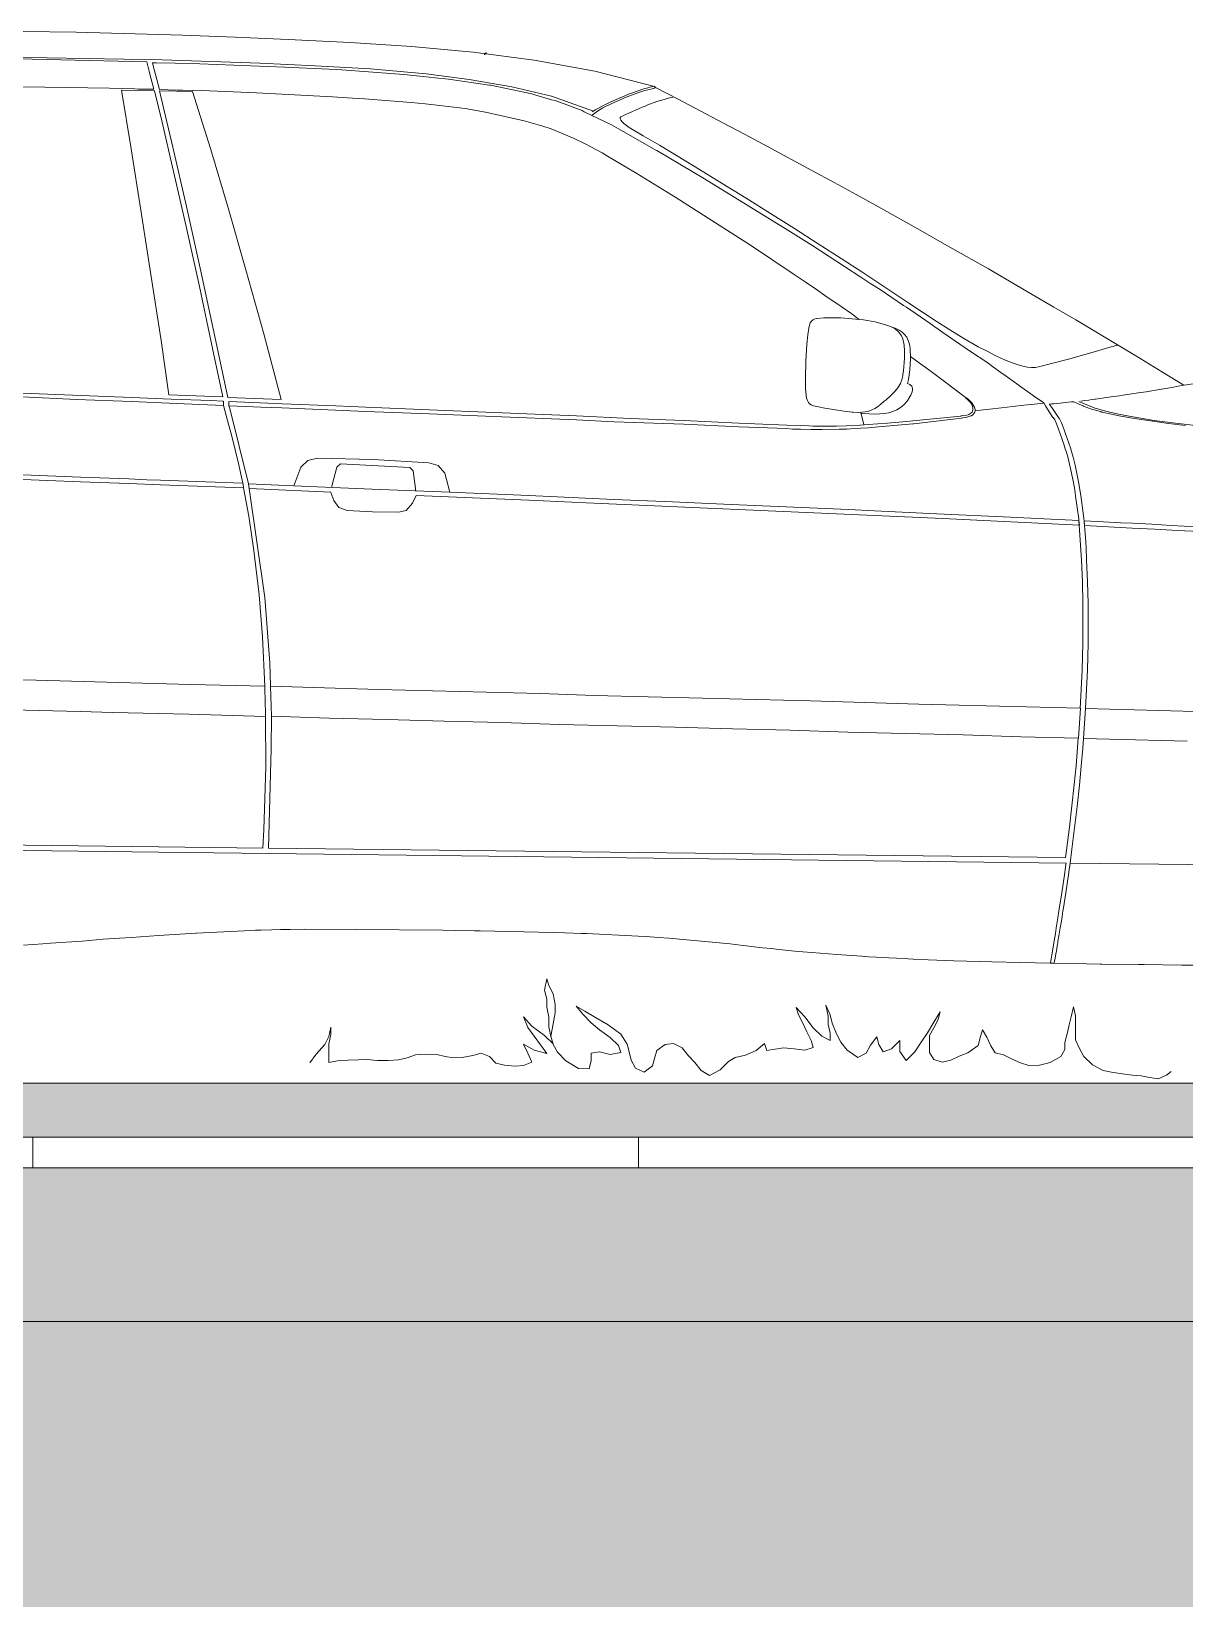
# Model space of a CAD drawing. Header units: millimetres. Extents: x -19 to 261, y -91 to 25.
# Drawn here: x 211.442 to 212.942, y -21.923 to -19.884 of the extents above; entities that cross this region are included whole.
import ezdxf

# ---------------------------------------------------------------- set-up
doc = ezdxf.new("R2010")
doc.units = ezdxf.units.MM
doc.layers.add('XR$3$STANDARD_1', color=7, linetype='Continuous', lineweight=18, true_color=0x000000)

# ---------------------------------------------------------------- blocks, each defined once
blk = doc.blocks.new('COMPLEXOBJECT_1')
at = {"layer": 'XR$3$STANDARD_1', "color": 1, "lineweight": 5, "true_color": 0xff0000}
for p, q in [((211.4315, -19.8838), (211.5005, -19.885)), ((211.5005, -19.885), (211.6385, -19.8886)), ((211.6385, -19.8886), (211.707, -19.8914)), ((211.707, -19.8914), (211.776, -19.8942)), ((211.776, -19.8942), (211.8565, -19.8981)), ((211.8565, -19.8981), (211.9364, -19.9034)), ((211.5124, -19.9191), (211.4129, -19.9172)), ((211.9364, -19.9034), (212.0164, -19.9108)), ((212.0164, -19.9108), (212.0959, -19.9211)), ((212.0314, -19.9143), (212.0319, -19.9123)), ((212.0319, -19.9123), (212.0339, -19.9118)), ((212.0339, -19.9118), (212.0324, -19.9133)), ((212.0324, -19.9133), (212.0339, -19.9128)), ((211.5923, -19.9234), (211.4244, -19.9197)), ((211.6124, -19.921), (211.5124, -19.9191)), ((211.5953, -19.9355), (211.5923, -19.9234)), ((211.5953, -19.936), (211.5953, -19.9355)), ((211.6012, -19.959), (211.5953, -19.936)), ((211.6043, -19.9245), (211.5998, -19.9245)), ((211.5998, -19.9245), (211.6003, -19.927)), ((211.6003, -19.927), (211.6087, -19.9595)), ((211.6043, -19.9245), (211.6538, -19.9257)), ((211.7393, -19.9251), (211.6124, -19.921)), ((211.6538, -19.9257), (211.6613, -19.9262)), ((211.6613, -19.9262), (211.7718, -19.9302)), ((211.8113, -19.9284), (211.7393, -19.9251)), ((211.7718, -19.9302), (211.8388, -19.9335)), ((211.8833, -19.9327), (211.8113, -19.9284)), ((211.8388, -19.9335), (211.8578, -19.9346)), ((211.8578, -19.9346), (211.8688, -19.9356)), ((211.8688, -19.9356), (211.9263, -19.9399)), ((211.9553, -19.939), (211.8833, -19.9327)), ((212.0113, -19.9462), (211.9553, -19.939)), ((212.0959, -19.9211), (212.1748, -19.9354)), ((212.1748, -19.9354), (212.2522, -19.9553)), ((211.3937, -19.9556), (211.4597, -19.9564)), ((211.4597, -19.9564), (211.5437, -19.9577)), ((211.5437, -19.9577), (211.5767, -19.9584)), ((211.5812, -19.9589), (211.5777, -19.9584)), ((211.6012, -19.959), (211.5812, -19.9589)), ((211.6317, -19.9601), (211.6087, -19.9595)), ((211.9263, -19.9399), (211.9473, -19.942)), ((211.9473, -19.942), (211.9518, -19.9425)), ((211.9518, -19.9425), (211.9668, -19.9441)), ((211.9668, -19.9441), (211.9843, -19.9461)), ((211.9843, -19.9461), (212.0377, -19.9539)), ((212.0667, -19.956), (212.0113, -19.9462)), ((212.0377, -19.9539), (212.0392, -19.9539)), ((212.0392, -19.9539), (212.0927, -19.9651)), ((212.1182, -19.9682), (212.0667, -19.956)), ((212.2384, -19.9587), (212.2225, -19.9642)), ((212.2518, -19.9552), (212.2384, -19.9587)), ((212.2474, -19.9588), (212.2398, -19.9608)), ((212.2522, -19.9575), (212.2474, -19.9588)), ((212.2518, -19.9552), (212.2538, -19.957)), ((212.2538, -19.957), (212.2522, -19.9575)), ((212.2829, -19.9721), (212.2538, -19.957)), ((211.5592, -19.9603), (211.5719, -20.0364)), ((211.5592, -19.9603), (211.6022, -19.961)), ((211.612, -20), (211.6022, -19.961)), ((211.6517, -19.9622), (211.6087, -19.961)), ((211.6087, -19.961), (211.6259, -20.0346)), ((211.6387, -19.9601), (211.6317, -19.9601)), ((211.6637, -19.9608), (211.6387, -19.9601)), ((211.6517, -19.9622), (211.6749, -20.0363)), ((211.6637, -19.9608), (211.7347, -19.9636)), ((211.7347, -19.9636), (211.8337, -19.969)), ((211.8337, -19.969), (211.8596, -19.9706)), ((211.8596, -19.9706), (211.8751, -19.9717)), ((211.8751, -19.9717), (211.9361, -19.9764)), ((211.9361, -19.9764), (211.9541, -19.978)), ((211.9541, -19.978), (211.9766, -19.9806)), ((212.0927, -19.9651), (212.0982, -19.9666)), ((212.0982, -19.9666), (212.1186, -19.9727)), ((212.1731, -19.9874), (212.1182, -19.9682)), ((212.1186, -19.9727), (212.1231, -19.9737)), ((212.1231, -19.9737), (212.1451, -19.9818)), ((212.186, -19.98), (212.1751, -19.986)), ((212.197, -19.9775), (212.1852, -19.9833)), ((212.1938, -19.9762), (212.186, -19.98)), ((212.2065, -19.9706), (212.1938, -19.9762)), ((212.2157, -19.9694), (212.197, -19.9775)), ((212.2076, -19.9701), (212.2065, -19.9706)), ((212.2209, -19.9647), (212.2076, -19.9701)), ((212.2293, -19.9642), (212.2157, -19.9694)), ((212.2225, -19.9642), (212.2209, -19.9647)), ((212.2398, -19.9608), (212.2293, -19.9642)), ((212.2435, -19.9795), (212.2401, -19.9809)), ((212.2555, -19.9751), (212.2435, -19.9795)), ((212.2648, -19.9722), (212.2555, -19.9751)), ((212.2717, -19.9704), (212.2648, -19.9722)), ((212.2746, -19.9696), (212.2717, -19.9704)), ((212.2763, -19.9692), (212.2746, -19.9696)), ((212.2769, -19.969), (212.2763, -19.9692)), ((212.3412, -20.0026), (212.2829, -19.9721)), ((211.6434, -20.1377), (211.612, -20)), ((211.9766, -19.9806), (212.0061, -19.9842)), ((212.0061, -19.9842), (212.0326, -19.9888)), ((212.0326, -19.9888), (212.083, -20.0001)), ((212.083, -20.0001), (212.107, -20.0072)), ((212.1451, -19.9818), (212.1581, -19.9869)), ((212.1581, -19.9869), (212.1611, -19.9884)), ((212.1611, -19.9884), (212.1965, -20.0055)), ((212.1783, -19.9874), (212.1712, -19.9928)), ((212.1749, -19.9861), (212.1713, -19.9884)), ((212.1751, -19.986), (212.1749, -19.9861)), ((212.1852, -19.9833), (212.1783, -19.9874)), ((212.2078, -19.9959), (212.2076, -19.9974)), ((212.2076, -19.9974), (212.2084, -19.9992)), ((212.2087, -19.995), (212.2078, -19.9959)), ((212.2084, -19.9992), (212.2101, -20.0014)), ((212.21, -19.9944), (212.2087, -19.995)), ((212.213, -19.9929), (212.21, -19.9944)), ((212.2149, -19.992), (212.213, -19.9929)), ((212.2365, -19.9824), (212.2149, -19.992)), ((212.2401, -19.9809), (212.2365, -19.9824)), ((212.107, -20.0072), (212.118, -20.0107)), ((212.118, -20.0107), (212.1479, -20.0233)), ((212.1965, -20.0055), (212.2085, -20.0121)), ((212.2085, -20.0121), (212.2549, -20.0388)), ((212.2101, -20.0014), (212.2126, -20.0038)), ((212.2126, -20.0038), (212.2158, -20.0063)), ((212.2158, -20.0063), (212.2196, -20.0088)), ((212.2378, -20.0195), (212.2196, -20.0088)), ((212.2587, -20.032), (212.2378, -20.0195)), ((212.3702, -20.018), (212.3412, -20.0026)), ((212.3992, -20.0334), (212.3702, -20.018)), ((211.5719, -20.0364), (211.5845, -20.1164)), ((211.6259, -20.0346), (211.644, -20.1117)), ((211.6749, -20.0363), (211.698, -20.1134)), ((212.1479, -20.0233), (212.1624, -20.0299)), ((212.1624, -20.0299), (212.1843, -20.042)), ((212.2549, -20.0388), (212.2554, -20.0388)), ((212.2554, -20.0388), (212.3012, -20.066)), ((212.283, -20.0466), (212.2587, -20.032)), ((212.457, -20.0647), (212.3992, -20.0334)), ((212.1843, -20.042), (212.1913, -20.046)), ((212.1913, -20.046), (212.2292, -20.0687)), ((212.3107, -20.0633), (212.283, -20.0466)), ((212.2292, -20.0687), (212.2801, -20.0999)), ((212.3012, -20.066), (212.3172, -20.0756)), ((212.3405, -20.0816), (212.3107, -20.0633)), ((212.3172, -20.0756), (212.4259, -20.1425)), ((212.3716, -20.1008), (212.3405, -20.0816)), ((212.4859, -20.0804), (212.457, -20.0647)), ((212.5147, -20.0962), (212.4859, -20.0804)), ((212.2801, -20.0999), (212.3783, -20.1628)), ((212.4031, -20.1205), (212.3716, -20.1008)), ((212.5434, -20.1121), (212.5147, -20.0962)), ((211.5845, -20.1164), (211.5977, -20.2)), ((211.644, -20.1117), (211.6617, -20.1917)), ((211.698, -20.1134), (211.7212, -20.194)), ((212.4344, -20.1403), (212.4031, -20.1205)), ((212.5722, -20.1282), (212.5434, -20.1121)), ((211.6606, -20.2157), (211.6434, -20.1377)), ((212.4259, -20.1425), (212.4568, -20.1617)), ((212.4652, -20.16), (212.4344, -20.1403)), ((212.6008, -20.1442), (212.5722, -20.1282)), ((212.3783, -20.1628), (212.4327, -20.1991)), ((212.4568, -20.1617), (212.4783, -20.1758)), ((212.4951, -20.1793), (212.4652, -20.16)), ((212.6294, -20.1604), (212.6008, -20.1442)), ((212.658, -20.1766), (212.6294, -20.1604)), ((212.4783, -20.1758), (212.5207, -20.2034)), ((212.5232, -20.1976), (212.4951, -20.1793)), ((212.6865, -20.1929), (212.658, -20.1766)), ((211.5977, -20.2), (211.6108, -20.286)), ((211.6617, -20.1917), (211.6793, -20.2748)), ((211.7212, -20.194), (211.7443, -20.2771)), ((212.4327, -20.1991), (212.4481, -20.2096)), ((212.5207, -20.2034), (212.5336, -20.212)), ((212.5478, -20.2139), (212.5232, -20.1976)), ((212.7434, -20.226), (212.6865, -20.1929)), ((211.6777, -20.2963), (211.6606, -20.2157)), ((212.4481, -20.2096), (212.4631, -20.2197)), ((212.4631, -20.2197), (212.474, -20.2272)), ((212.5336, -20.212), (212.5456, -20.2195)), ((212.5456, -20.2195), (212.576, -20.2402)), ((212.5831, -20.2374), (212.5478, -20.2139)), ((212.474, -20.2272), (212.495, -20.2418)), ((212.495, -20.2418), (212.5075, -20.2504)), ((212.576, -20.2402), (212.58, -20.2427)), ((212.58, -20.2427), (212.6109, -20.2638)), ((212.6007, -20.2491), (212.5831, -20.2374)), ((212.7717, -20.2425), (212.7434, -20.226)), ((212.8, -20.2592), (212.7717, -20.2425)), ((212.4549, -20.263), (212.4537, -20.266)), ((212.4563, -20.2607), (212.4549, -20.263)), ((212.458, -20.259), (212.4563, -20.2607)), ((212.4601, -20.258), (212.458, -20.259)), ((212.4628, -20.2575), (212.4601, -20.258)), ((212.4636, -20.2574), (212.4628, -20.2575)), ((212.4636, -20.2574), (212.4726, -20.2566)), ((212.4726, -20.2566), (212.4817, -20.2563)), ((212.4817, -20.2563), (212.4944, -20.2566)), ((212.4944, -20.2566), (212.5091, -20.2577)), ((212.5075, -20.2504), (212.5184, -20.2584)), ((212.5091, -20.2577), (212.524, -20.2592)), ((212.524, -20.2592), (212.5392, -20.2618)), ((212.5392, -20.2618), (212.5527, -20.2657)), ((212.5565, -20.2667), (212.5527, -20.2657)), ((212.6184, -20.2607), (212.6007, -20.2491)), ((212.6109, -20.2638), (212.6273, -20.2754)), ((212.6364, -20.2721), (212.6184, -20.2607)), ((212.8282, -20.2761), (212.8, -20.2592)), ((211.621, -20.3566), (211.6108, -20.286)), ((211.6793, -20.2748), (211.6975, -20.3599)), ((211.7443, -20.2771), (211.767, -20.3627)), ((212.4515, -20.2784), (212.4505, -20.2905)), ((212.4528, -20.27), (212.4515, -20.2784)), ((212.4537, -20.266), (212.4528, -20.27)), ((212.5602, -20.2681), (212.5565, -20.2667)), ((212.5654, -20.27), (212.5599, -20.2683)), ((212.5638, -20.27), (212.5602, -20.2681)), ((212.5663, -20.2716), (212.5638, -20.27)), ((212.5706, -20.2725), (212.5654, -20.27)), ((212.5686, -20.2736), (212.5663, -20.2716)), ((212.571, -20.2763), (212.5686, -20.2736)), ((212.5742, -20.275), (212.5706, -20.2725)), ((212.5733, -20.2798), (212.571, -20.2763)), ((212.575, -20.2837), (212.5733, -20.2798)), ((212.5775, -20.2781), (212.5742, -20.275)), ((212.5766, -20.29), (212.575, -20.2837)), ((212.5802, -20.2817), (212.5775, -20.2781)), ((212.5823, -20.2857), (212.5802, -20.2817)), ((212.5838, -20.2906), (212.5823, -20.2857)), ((212.6273, -20.2754), (212.6632, -20.3001)), ((212.6547, -20.2833), (212.6364, -20.2721)), ((212.6733, -20.294), (212.6547, -20.2833)), ((212.8564, -20.2929), (212.8282, -20.2761)), ((211.691, -20.3594), (211.6777, -20.2963)), ((212.4505, -20.2905), (212.4493, -20.3126)), ((212.5768, -20.2919), (212.5766, -20.29)), ((212.5771, -20.2939), (212.5768, -20.2919)), ((212.5771, -20.2945), (212.5771, -20.2939)), ((212.5772, -20.2967), (212.5771, -20.2945)), ((212.5773, -20.3089), (212.5772, -20.2967)), ((212.5846, -20.2957), (212.5838, -20.2906)), ((212.5852, -20.3099), (212.5846, -20.2956)), ((212.6632, -20.3001), (212.6842, -20.3141)), ((212.6847, -20.3), (212.6733, -20.294)), ((212.6961, -20.3058), (212.6847, -20.3)), ((212.7075, -20.3109), (212.6961, -20.3058)), ((212.7906, -20.3102), (212.8259, -20.3002)), ((212.8259, -20.3002), (212.8431, -20.295)), ((212.8431, -20.295), (212.8526, -20.2925)), ((212.8526, -20.2925), (212.8549, -20.292)), ((212.8846, -20.3099), (212.8564, -20.2929)), ((212.4493, -20.3126), (212.4487, -20.3348)), ((212.5754, -20.3297), (212.576, -20.3255)), ((212.576, -20.3255), (212.5773, -20.3089)), ((212.5824, -20.3367), (212.5843, -20.3242)), ((212.5843, -20.3242), (212.5852, -20.3099)), ((212.5851, -20.3066), (212.5982, -20.3163)), ((212.5982, -20.3163), (212.612, -20.3264)), ((212.612, -20.3264), (212.6328, -20.3419)), ((212.6842, -20.3141), (212.6917, -20.3197)), ((212.6917, -20.3197), (212.7056, -20.3297)), ((212.7186, -20.3153), (212.7075, -20.3109)), ((212.7252, -20.3175), (212.7186, -20.3153)), ((212.7314, -20.3191), (212.7252, -20.3175)), ((212.7371, -20.3204), (212.7314, -20.3191)), ((212.7427, -20.321), (212.7371, -20.3204)), ((212.7476, -20.321), (212.7427, -20.321)), ((212.7517, -20.3203), (212.7476, -20.321)), ((212.7517, -20.3203), (212.7906, -20.3102)), ((212.9126, -20.3269), (212.8846, -20.3099)), ((212.4487, -20.3348), (212.4487, -20.3374)), ((212.4487, -20.3374), (212.4488, -20.3488)), ((212.5674, -20.3491), (212.57, -20.3455)), ((212.57, -20.3455), (212.5724, -20.3411)), ((212.5724, -20.3411), (212.5731, -20.3394)), ((212.5731, -20.3394), (212.5735, -20.3382)), ((212.5735, -20.3382), (212.574, -20.3369)), ((212.574, -20.3369), (212.5748, -20.3334)), ((212.5748, -20.3334), (212.5751, -20.3319)), ((212.5751, -20.3319), (212.5754, -20.3297)), ((212.5824, -20.3367), (212.5813, -20.3417)), ((212.5836, -20.3427), (212.5813, -20.3417)), ((212.5836, -20.3427), (212.5844, -20.343)), ((212.5844, -20.343), (212.5868, -20.3452)), ((212.5868, -20.3452), (212.5875, -20.3468)), ((212.5875, -20.3468), (212.5878, -20.3485)), ((212.6328, -20.3419), (212.6494, -20.3543)), ((212.7056, -20.3297), (212.7066, -20.3302)), ((212.7066, -20.3302), (212.7236, -20.3423)), ((212.7236, -20.3423), (212.7265, -20.3443)), ((212.7265, -20.3443), (212.727, -20.3448)), ((212.727, -20.3448), (212.7435, -20.3564)), ((212.9407, -20.344), (212.9126, -20.3269)), ((212.9222, -20.3474), (212.9251, -20.3469)), ((212.9251, -20.3469), (212.9332, -20.3454)), ((212.9332, -20.3454), (212.9381, -20.3445)), ((212.9381, -20.3445), (212.9525, -20.3421)), ((211.573, -20.3599), (211.43, -20.3543)), ((211.501, -20.3626), (211.43, -20.3593)), ((211.5724, -20.3654), (211.501, -20.3626)), ((211.6409, -20.3682), (211.5724, -20.3654)), ((211.624, -20.3621), (211.573, -20.3599)), ((211.691, -20.3594), (211.621, -20.3566)), ((211.6755, -20.3638), (211.624, -20.3621)), ((211.6915, -20.3649), (211.6755, -20.3638)), ((211.6919, -20.3669), (211.6915, -20.3649)), ((211.692, -20.3649), (211.6919, -20.3704)), ((211.767, -20.3627), (211.6975, -20.3599)), ((211.6989, -20.3654), (211.6989, -20.3709)), ((211.7494, -20.3676), (211.6989, -20.3654)), ((212.4488, -20.3488), (212.4494, -20.3569)), ((212.4494, -20.3569), (212.4501, -20.3608)), ((212.4501, -20.3608), (212.4511, -20.364)), ((212.4511, -20.364), (212.4524, -20.3664)), ((212.4524, -20.3664), (212.454, -20.3683)), ((212.5468, -20.3689), (212.5509, -20.3649)), ((212.5509, -20.3649), (212.5535, -20.3629)), ((212.5535, -20.3629), (212.5586, -20.3585)), ((212.5586, -20.3585), (212.5632, -20.3539)), ((212.5632, -20.3539), (212.5674, -20.3491)), ((212.5805, -20.3653), (212.5766, -20.3695)), ((212.5817, -20.3636), (212.5805, -20.3653)), ((212.5848, -20.3584), (212.5817, -20.3636)), ((212.5856, -20.3569), (212.5848, -20.3584)), ((212.5865, -20.3547), (212.5856, -20.3569)), ((212.5872, -20.3527), (212.5865, -20.3547)), ((212.5877, -20.3506), (212.5872, -20.3527)), ((212.5878, -20.3485), (212.5877, -20.3506)), ((212.6494, -20.3543), (212.6512, -20.3556)), ((212.6512, -20.3556), (212.6564, -20.3595)), ((212.6564, -20.3595), (212.6578, -20.3606)), ((212.6607, -20.364), (212.6568, -20.3606)), ((212.6578, -20.3606), (212.6612, -20.3633)), ((212.6607, -20.364), (212.6616, -20.3649)), ((212.6612, -20.3633), (212.6649, -20.3671)), ((212.6616, -20.3649), (212.6626, -20.366)), ((212.6626, -20.366), (212.6639, -20.368)), ((212.6649, -20.3671), (212.6663, -20.3691)), ((212.7435, -20.3564), (212.745, -20.3579)), ((212.745, -20.3579), (212.7585, -20.367)), ((212.7585, -20.3675), (212.7464, -20.3688)), ((212.7584, -20.3671), (212.7605, -20.3709)), ((212.7758, -20.3677), (212.7947, -20.3659)), ((212.7974, -20.3657), (212.7947, -20.3659)), ((212.8021, -20.3679), (212.7974, -20.3657)), ((212.8238, -20.3733), (212.804, -20.3654)), ((212.8066, -20.3648), (212.8094, -20.3644)), ((212.8094, -20.3644), (212.8117, -20.3641)), ((212.8117, -20.3641), (212.8169, -20.3634)), ((212.8169, -20.3634), (212.8186, -20.3632)), ((212.8186, -20.3632), (212.825, -20.3623)), ((212.825, -20.3623), (212.8255, -20.3622)), ((212.8255, -20.3622), (212.8398, -20.3602)), ((212.8398, -20.3602), (212.8399, -20.3602)), ((212.8399, -20.3602), (212.8493, -20.3589)), ((212.8493, -20.3589), (212.853, -20.3584)), ((212.853, -20.3584), (212.8569, -20.3578)), ((212.8569, -20.3578), (212.8615, -20.3571)), ((212.8615, -20.3571), (212.8616, -20.3571)), ((212.8616, -20.3571), (212.8811, -20.3542)), ((212.8811, -20.3542), (212.8917, -20.3525)), ((212.8917, -20.3525), (212.9109, -20.3494)), ((212.9109, -20.3494), (212.9119, -20.3492)), ((212.9119, -20.3492), (212.9196, -20.3479)), ((212.9196, -20.3479), (212.9222, -20.3474)), ((211.6919, -20.3704), (211.6409, -20.3682)), ((211.6973, -20.3899), (211.6919, -20.3704)), ((211.6989, -20.3709), (211.7004, -20.3744)), ((211.6994, -20.3709), (211.7409, -20.3726)), ((211.7004, -20.3744), (211.7245, -20.4725)), ((211.7409, -20.3726), (211.7679, -20.3737)), ((211.7684, -20.3682), (211.7494, -20.3676)), ((211.7679, -20.3737), (211.8474, -20.377)), ((211.8379, -20.371), (211.7684, -20.3682)), ((211.8769, -20.3727), (211.8379, -20.371)), ((211.8474, -20.377), (211.8764, -20.3782)), ((211.8764, -20.3782), (211.9599, -20.3815)), ((211.9599, -20.376), (211.8769, -20.3727)), ((212.0434, -20.3794), (211.9599, -20.376)), ((211.9599, -20.3815), (212.0429, -20.3849)), ((212.0429, -20.3849), (212.1509, -20.3893)), ((212.1509, -20.3838), (212.0434, -20.3794)), ((212.2209, -20.3872), (212.1509, -20.3838)), ((212.2903, -20.3899), (212.2209, -20.3872)), ((212.454, -20.3683), (212.4562, -20.3697)), ((212.4562, -20.3697), (212.4589, -20.3707)), ((212.4589, -20.3707), (212.4654, -20.3723)), ((212.474, -20.374), (212.4654, -20.3723)), ((212.4767, -20.3743), (212.474, -20.374)), ((212.4767, -20.3743), (212.4875, -20.3763)), ((212.4875, -20.3763), (212.4984, -20.3777)), ((212.4984, -20.3777), (212.5092, -20.3791)), ((212.5092, -20.3791), (212.5094, -20.3792)), ((212.5108, -20.3793), (212.5094, -20.3792)), ((212.5181, -20.3795), (212.5108, -20.3793)), ((212.5181, -20.3795), (212.522, -20.3793)), ((212.5233, -20.3807), (212.5203, -20.3804)), ((212.5206, -20.3796), (212.5247, -20.3958)), ((212.522, -20.3793), (212.5264, -20.3788)), ((212.5396, -20.3816), (212.5233, -20.3807)), ((212.5264, -20.3788), (212.5311, -20.3777)), ((212.5311, -20.3777), (212.535, -20.3763)), ((212.535, -20.3763), (212.5387, -20.3745)), ((212.5387, -20.3745), (212.5423, -20.3723)), ((212.5454, -20.3814), (212.5396, -20.3816)), ((212.5423, -20.3723), (212.5468, -20.3689)), ((212.5512, -20.3809), (212.5454, -20.3814)), ((212.5569, -20.3798), (212.5512, -20.3809)), ((212.5623, -20.3782), (212.5569, -20.3798)), ((212.5674, -20.376), (212.5623, -20.3782)), ((212.5722, -20.3732), (212.5674, -20.376)), ((212.5766, -20.3695), (212.5722, -20.3732)), ((212.6196, -20.3875), (212.5882, -20.3905)), ((212.6439, -20.3879), (212.5895, -20.3941)), ((212.6508, -20.3842), (212.6196, -20.3875)), ((212.6515, -20.3869), (212.644, -20.388)), ((212.6512, -20.3841), (212.6508, -20.3842)), ((212.6562, -20.3835), (212.6512, -20.3841)), ((212.6527, -20.3867), (212.6515, -20.3869)), ((212.6568, -20.3861), (212.6527, -20.3867)), ((212.66, -20.3826), (212.6562, -20.3835)), ((212.6582, -20.3858), (212.6568, -20.3861)), ((212.6634, -20.3841), (212.6582, -20.3858)), ((212.6612, -20.3822), (212.66, -20.3826)), ((212.6649, -20.3796), (212.6612, -20.3822)), ((212.6643, -20.3837), (212.6634, -20.3841)), ((212.6639, -20.368), (212.6653, -20.3705)), ((212.6662, -20.3824), (212.6643, -20.3837)), ((212.6652, -20.3793), (212.6649, -20.3796)), ((212.6659, -20.3777), (212.6652, -20.3793)), ((212.6653, -20.3705), (212.6658, -20.3719)), ((212.6658, -20.3719), (212.6663, -20.3744)), ((212.6663, -20.3761), (212.6659, -20.3777)), ((212.6677, -20.3808), (212.6662, -20.3824)), ((212.6663, -20.3691), (212.6677, -20.3713)), ((212.6663, -20.3744), (212.6663, -20.3761)), ((212.6677, -20.3713), (212.6684, -20.3728)), ((212.6686, -20.3792), (212.6677, -20.3808)), ((212.6684, -20.3728), (212.6691, -20.3757)), ((212.6691, -20.3773), (212.6686, -20.3792)), ((212.6691, -20.3757), (212.6691, -20.3773)), ((212.6763, -20.3765), (212.6691, -20.3773)), ((212.6881, -20.3752), (212.6763, -20.3765)), ((212.7035, -20.3735), (212.6881, -20.3752)), ((212.7184, -20.3719), (212.7035, -20.3735)), ((212.7327, -20.3702), (212.7184, -20.3719)), ((212.7464, -20.3688), (212.7327, -20.3702)), ((212.7605, -20.3709), (212.7633, -20.3753)), ((212.7633, -20.3753), (212.7704, -20.3859)), ((212.7655, -20.3687), (212.7691, -20.3684)), ((212.7655, -20.3687), (212.7661, -20.3687)), ((212.7661, -20.3687), (212.7661, -20.3688)), ((212.7661, -20.3688), (212.7665, -20.3694)), ((212.7665, -20.3694), (212.7696, -20.3742)), ((212.7691, -20.3684), (212.7717, -20.3681)), ((212.7696, -20.3742), (212.7768, -20.3847)), ((212.7704, -20.3859), (212.7705, -20.3859)), ((212.7705, -20.3859), (212.7727, -20.3892)), ((212.7717, -20.3681), (212.7756, -20.3678)), ((212.7756, -20.3678), (212.7758, -20.3677)), ((212.7768, -20.3847), (212.7778, -20.3861)), ((212.7778, -20.3861), (212.779, -20.388)), ((212.8096, -20.3711), (212.8021, -20.3679)), ((212.8099, -20.3713), (212.8096, -20.3711)), ((212.81, -20.3713), (212.8099, -20.3713)), ((212.8101, -20.3714), (212.81, -20.3713)), ((212.8169, -20.3738), (212.8101, -20.3714)), ((212.8184, -20.3743), (212.8169, -20.3738)), ((212.8207, -20.3751), (212.8184, -20.3743)), ((212.832, -20.3784), (212.8207, -20.3751)), ((212.8314, -20.3757), (212.8238, -20.3733)), ((212.8392, -20.3778), (212.8314, -20.3757)), ((212.8322, -20.3785), (212.832, -20.3784)), ((212.8336, -20.3789), (212.8322, -20.3785)), ((212.8341, -20.379), (212.8336, -20.3789)), ((212.8463, -20.3818), (212.8341, -20.379)), ((212.8518, -20.3809), (212.8392, -20.3778)), ((212.8586, -20.3844), (212.8463, -20.3818)), ((212.8645, -20.3835), (212.8518, -20.3809)), ((212.871, -20.3866), (212.8586, -20.3844)), ((212.9021, -20.3898), (212.8645, -20.3835)), ((212.8764, -20.3875), (212.871, -20.3866)), ((212.9205, -20.3938), (212.8764, -20.3875)), ((211.7028, -20.4104), (211.6973, -20.3899)), ((212.1509, -20.3893), (212.1998, -20.3916)), ((212.1998, -20.3916), (212.2903, -20.3949)), ((212.3618, -20.3933), (212.2903, -20.3899)), ((212.2903, -20.3949), (212.3618, -20.3983)), ((212.4243, -20.396), (212.3618, -20.3933)), ((212.3618, -20.3983), (212.4243, -20.4005)), ((212.4423, -20.3966), (212.4243, -20.396)), ((212.4243, -20.4005), (212.4318, -20.4011)), ((212.4318, -20.4011), (212.4423, -20.4011)), ((212.4531, -20.397), (212.442, -20.3966)), ((212.4557, -20.4016), (212.442, -20.4012)), ((212.4587, -20.3973), (212.4531, -20.397)), ((212.4569, -20.4017), (212.4557, -20.4016)), ((212.4701, -20.4018), (212.4569, -20.4017)), ((212.4699, -20.3975), (212.4587, -20.3973)), ((212.4826, -20.3975), (212.4699, -20.3975)), ((212.4925, -20.4014), (212.4701, -20.4018)), ((212.4889, -20.3974), (212.4826, -20.3975)), ((212.5016, -20.3971), (212.4889, -20.3974)), ((212.5022, -20.4011), (212.4925, -20.4014)), ((212.5193, -20.396), (212.5016, -20.3971)), ((212.5129, -20.4005), (212.5022, -20.4011)), ((212.5201, -20.4), (212.5129, -20.4005)), ((212.5196, -20.396), (212.5193, -20.396)), ((212.5302, -20.3953), (212.5196, -20.396)), ((212.5304, -20.3994), (212.5201, -20.4)), ((212.5551, -20.3934), (212.5302, -20.3953)), ((212.5436, -20.3983), (212.5304, -20.3994)), ((212.5883, -20.3942), (212.5436, -20.3983)), ((212.5799, -20.3913), (212.5551, -20.3934)), ((212.5882, -20.3905), (212.5799, -20.3913)), ((212.5895, -20.3941), (212.5883, -20.3942)), ((212.7727, -20.3892), (212.7736, -20.391)), ((212.7736, -20.391), (212.774, -20.392)), ((212.774, -20.392), (212.7744, -20.3928)), ((212.7744, -20.3928), (212.775, -20.3941)), ((212.775, -20.3941), (212.7751, -20.3944)), ((212.7751, -20.3944), (212.7772, -20.3999)), ((212.7772, -20.3999), (212.7804, -20.4087)), ((212.779, -20.388), (212.7815, -20.3931)), ((212.7815, -20.3931), (212.7824, -20.3951)), ((212.7824, -20.3951), (212.7837, -20.3987)), ((212.7837, -20.3987), (212.785, -20.4021)), ((212.785, -20.4021), (212.7869, -20.4073)), ((212.7869, -20.4073), (212.793, -20.4256)), ((212.9264, -20.393), (212.9021, -20.3898)), ((212.9425, -20.3964), (212.9205, -20.3938)), ((212.9593, -20.3968), (212.9264, -20.393)), ((211.7116, -20.446), (211.7028, -20.4104)), ((212.7804, -20.4087), (212.781, -20.4106)), ((212.781, -20.4106), (212.7814, -20.4118)), ((212.7814, -20.4118), (212.782, -20.4135)), ((212.782, -20.4135), (212.7828, -20.4159)), ((212.7828, -20.4159), (212.7844, -20.4207)), ((212.7844, -20.4207), (212.7864, -20.427)), ((212.7864, -20.427), (212.787, -20.4289)), ((212.793, -20.4256), (212.7945, -20.4304)), ((211.717, -20.4715), (211.7116, -20.446)), ((211.7926, -20.4508), (211.8016, -20.4418)), ((211.8016, -20.4418), (211.8141, -20.4389)), ((211.8141, -20.4389), (211.8866, -20.4407)), ((211.8441, -20.4465), (211.8391, -20.4505)), ((211.9341, -20.4509), (211.8441, -20.4465)), ((211.8866, -20.4407), (211.9591, -20.445)), ((211.9591, -20.445), (211.9711, -20.4486)), ((211.9711, -20.4486), (211.9796, -20.4586)), ((212.787, -20.4289), (212.7879, -20.4318)), ((212.7879, -20.4318), (212.7887, -20.4342)), ((212.7887, -20.4342), (212.7892, -20.4361)), ((212.7892, -20.4361), (212.79, -20.439)), ((212.79, -20.439), (212.7938, -20.4546)), ((212.7945, -20.4304), (212.7965, -20.4377)), ((212.7965, -20.4377), (212.7992, -20.4481)), ((212.7992, -20.4481), (212.8016, -20.4588)), ((211.506, -20.4636), (211.41, -20.4597)), ((211.463, -20.4679), (211.41, -20.4657)), ((211.506, -20.4696), (211.463, -20.4679)), ((211.569, -20.4658), (211.506, -20.4636)), ((211.5925, -20.467), (211.569, -20.4658)), ((211.61, -20.4675), (211.5925, -20.467)), ((211.669, -20.4698), (211.61, -20.4675)), ((211.7835, -20.4748), (211.7926, -20.4508)), ((211.8391, -20.4505), (211.833, -20.4755)), ((211.9386, -20.4554), (211.9341, -20.4509)), ((211.942, -20.482), (211.9386, -20.4554)), ((211.9796, -20.4586), (211.9864, -20.4831)), ((212.7938, -20.4546), (212.797, -20.4707)), ((212.8016, -20.4588), (212.8037, -20.4699)), ((211.569, -20.4718), (211.506, -20.4696)), ((211.61, -20.4735), (211.569, -20.4718)), ((211.6695, -20.4758), (211.61, -20.4735)), ((211.717, -20.4715), (211.669, -20.4698)), ((211.718, -20.4775), (211.6695, -20.4758)), ((211.7175, -20.473), (211.717, -20.4715)), ((211.7175, -20.4745), (211.7175, -20.473)), ((211.718, -20.476), (211.7175, -20.4745)), ((211.718, -20.4775), (211.718, -20.476)), ((211.7248, -20.5145), (211.718, -20.4775)), ((211.7245, -20.4725), (211.7255, -20.4785)), ((211.7835, -20.4748), (211.7245, -20.4725)), ((211.7459, -20.6201), (211.7255, -20.4785)), ((211.8314, -20.483), (211.7255, -20.4785)), ((211.885, -20.4792), (211.7835, -20.4748)), ((211.8314, -20.483), (211.8314, -20.4835)), ((211.8314, -20.4835), (211.8354, -20.494)), ((211.833, -20.4755), (211.8325, -20.477)), ((211.9864, -20.4831), (211.885, -20.4792)), ((211.9379, -20.4974), (211.9424, -20.4875)), ((212.0889, -20.4936), (211.9424, -20.4875)), ((212.0889, -20.4876), (211.9864, -20.4831)), ((212.1994, -20.4926), (212.0889, -20.4876)), ((212.797, -20.4707), (212.7975, -20.4735)), ((212.7975, -20.4735), (212.7982, -20.4777)), ((212.7982, -20.4777), (212.7988, -20.4812)), ((212.7988, -20.4812), (212.7992, -20.4841)), ((212.7992, -20.4841), (212.7999, -20.4883)), ((212.7999, -20.4883), (212.8039, -20.5179)), ((212.8037, -20.4699), (212.8067, -20.4875)), ((212.8067, -20.4875), (212.8106, -20.5172)), ((211.8354, -20.494), (211.8419, -20.503)), ((211.8419, -20.503), (211.8528, -20.5071)), ((211.8528, -20.5071), (211.8858, -20.5087)), ((211.8858, -20.5087), (211.9193, -20.5094)), ((211.9193, -20.5094), (211.9293, -20.5069)), ((211.9293, -20.5069), (211.9379, -20.4974)), ((212.1634, -20.4969), (212.0889, -20.4936)), ((212.5383, -20.5135), (212.1634, -20.4969)), ((212.2759, -20.4959), (212.1994, -20.4926)), ((212.3519, -20.4992), (212.2759, -20.4959)), ((212.5049, -20.5059), (212.3519, -20.4992)), ((212.5383, -20.5075), (212.5049, -20.5059)), ((212.6193, -20.5114), (212.5383, -20.5075)), ((211.7316, -20.559), (211.7248, -20.5145)), ((212.6273, -20.5174), (212.5383, -20.5135)), ((212.7153, -20.5158), (212.6193, -20.5114)), ((212.7158, -20.5218), (212.6273, -20.5174)), ((212.7588, -20.518), (212.7153, -20.5158)), ((212.8048, -20.5262), (212.7158, -20.5218)), ((212.8043, -20.5202), (212.7588, -20.518)), ((212.8039, -20.5179), (212.804, -20.5189)), ((212.804, -20.5189), (212.8041, -20.5201)), ((212.8051, -20.5325), (212.8041, -20.5201)), ((212.8047, -20.5263), (212.8041, -20.5201)), ((212.8106, -20.5172), (212.8107, -20.5177)), ((212.8107, -20.5177), (212.811, -20.5204)), ((212.8361, -20.5217), (212.811, -20.5204)), ((212.8111, -20.5226), (212.811, -20.5204)), ((212.8115, -20.5266), (212.811, -20.5204)), ((212.8115, -20.5266), (212.8111, -20.5226)), ((212.8733, -20.5299), (212.8115, -20.5266)), ((212.8118, -20.5319), (212.8115, -20.5266)), ((212.8587, -20.5229), (212.8361, -20.5217)), ((212.8737, -20.5237), (212.8587, -20.5229)), ((212.9027, -20.5314), (212.8733, -20.5299)), ((212.8989, -20.525), (212.8737, -20.5237)), ((212.9241, -20.5264), (212.8989, -20.525)), ((212.9578, -20.5282), (212.9241, -20.5264)), ((212.8075, -20.5716), (212.8051, -20.5325)), ((212.813, -20.5477), (212.8118, -20.5319)), ((212.8134, -20.5555), (212.813, -20.5477)), ((212.9321, -20.533), (212.9027, -20.5314)), ((212.9615, -20.5345), (212.9321, -20.533)), ((211.7384, -20.6166), (211.7316, -20.559)), ((212.8142, -20.5713), (212.8134, -20.5555)), ((212.8154, -20.5997), (212.8142, -20.5713)), ((212.8086, -20.5999), (212.8075, -20.5716)), ((212.8092, -20.6282), (212.8086, -20.5999)), ((212.816, -20.6282), (212.8154, -20.5997)), ((211.7426, -20.6716), (211.7384, -20.6166)), ((211.752, -20.7051), (211.7459, -20.6201)), ((212.8094, -20.6566), (212.8092, -20.6282)), ((212.8162, -20.6567), (212.816, -20.6282)), ((211.7459, -20.7356), (211.7426, -20.6716)), ((212.8092, -20.6798), (212.8094, -20.6566)), ((212.816, -20.6798), (212.8162, -20.6567)), ((212.8083, -20.7146), (212.8092, -20.6798)), ((212.8151, -20.7149), (212.816, -20.6798)), ((211.7529, -20.7356), (211.752, -20.7051)), ((211.4194, -20.7272), (211.4484, -20.7278)), ((211.4484, -20.7278), (211.5554, -20.7308)), ((211.5554, -20.7308), (211.6489, -20.7332)), ((211.6489, -20.7332), (211.7459, -20.7356)), ((212.8058, -20.7645), (212.8083, -20.7146)), ((212.8126, -20.7646), (212.8151, -20.7149)), ((211.7458, -20.7386), (211.7459, -20.7356)), ((211.7458, -20.7386), (211.7467, -20.7716)), ((211.7529, -20.7356), (211.8233, -20.7379)), ((211.7542, -20.7746), (211.7529, -20.7356)), ((211.8233, -20.7379), (211.8933, -20.7397)), ((211.8933, -20.7397), (211.9638, -20.7415)), ((211.9638, -20.7415), (212.0338, -20.7433)), ((212.0338, -20.7433), (212.1043, -20.7452)), ((212.1043, -20.7452), (212.1743, -20.7475)), ((212.1743, -20.7475), (212.2443, -20.7493)), ((212.2443, -20.7493), (212.3148, -20.7511)), ((212.3148, -20.7511), (212.3848, -20.7529)), ((212.3848, -20.7529), (212.4553, -20.7547)), ((212.4553, -20.7547), (212.5253, -20.757)), ((211.3237, -20.7638), (211.5057, -20.7686)), ((211.5057, -20.7686), (211.5482, -20.7698)), ((211.5482, -20.7698), (211.6467, -20.7722)), ((211.6467, -20.7722), (211.7467, -20.7751)), ((211.7467, -20.7751), (211.7467, -20.7716)), ((211.7467, -20.7751), (211.7469, -20.8411)), ((211.754, -20.8171), (211.7542, -20.7746)), ((211.8292, -20.777), (211.7542, -20.7746)), ((212.5253, -20.757), (212.5958, -20.7588)), ((212.5958, -20.7588), (212.7358, -20.7624)), ((212.7358, -20.7624), (212.8062, -20.7642)), ((212.8062, -20.7642), (212.8036, -20.8032)), ((212.8126, -20.7646), (212.8119, -20.7776)), ((212.8445, -20.7654), (212.8126, -20.7646)), ((212.8763, -20.7663), (212.8445, -20.7654)), ((212.9082, -20.7672), (212.8763, -20.7663)), ((212.971, -20.7689), (212.9082, -20.7672)), ((211.9042, -20.7788), (211.8292, -20.777)), ((211.9787, -20.7811), (211.9042, -20.7788)), ((212.0537, -20.7829), (211.9787, -20.7811)), ((212.1286, -20.7853), (212.0537, -20.7829)), ((212.2786, -20.7889), (212.1286, -20.7853)), ((212.3536, -20.7912), (212.2786, -20.7889)), ((212.4286, -20.793), (212.3536, -20.7912)), ((212.5036, -20.7954), (212.4286, -20.793)), ((212.6536, -20.799), (212.5036, -20.7954)), ((212.811, -20.7905), (212.8101, -20.8035)), ((212.8119, -20.7776), (212.811, -20.7905)), ((212.7286, -20.8013), (212.6536, -20.799)), ((212.8036, -20.8032), (212.7286, -20.8013)), ((212.8004, -20.839), (212.8033, -20.8033)), ((212.8091, -20.8164), (212.8101, -20.8035)), ((212.8101, -20.8035), (212.8438, -20.8044)), ((212.8438, -20.8044), (212.8775, -20.8053)), ((212.8775, -20.8053), (212.9112, -20.8062)), ((212.9112, -20.8062), (212.9449, -20.8071)), ((211.7505, -20.9461), (211.754, -20.8171)), ((212.8071, -20.8396), (212.8091, -20.8164)), ((211.7469, -20.8411), (211.7446, -20.9221)), ((212.798, -20.8636), (212.8004, -20.839)), ((212.8048, -20.8644), (212.8071, -20.8396)), ((212.7951, -20.8914), (212.798, -20.8636)), ((212.8019, -20.8922), (212.8048, -20.8644)), ((212.7919, -20.919), (212.7951, -20.8914)), ((212.7986, -20.9198), (212.8019, -20.8922)), ((211.7446, -20.9221), (211.743, -20.9461)), ((212.7867, -20.9587), (212.7919, -20.919)), ((212.7951, -20.9477), (212.7986, -20.9198)), ((211.6079, -20.9515), (211.064, -20.9452)), ((211.6075, -20.9445), (211.208, -20.9398)), ((212.7879, -20.9656), (211.6079, -20.9515)), ((211.743, -20.9461), (211.608, -20.9445)), ((212.7869, -20.9586), (211.7505, -20.9461)), ((212.7926, -20.9658), (212.7951, -20.9477)), ((212.7857, -20.9781), (212.7854, -20.9808)), ((212.7858, -20.9774), (212.7857, -20.9781)), ((212.7861, -20.975), (212.7858, -20.9774)), ((212.7873, -20.9669), (212.7861, -20.975)), ((212.7875, -20.9658), (212.7873, -20.9669)), ((212.7909, -20.9781), (212.7905, -20.9808)), ((212.791, -20.9775), (212.7926, -20.9658)), ((213.0454, -20.9688), (212.7926, -20.9658)), ((212.7854, -20.9808), (212.7819, -21.0045)), ((212.7905, -20.9808), (212.787, -21.0045)), ((212.7819, -21.0045), (212.7782, -21.0281)), ((212.787, -21.0045), (212.7841, -21.0237)), ((212.7768, -21.037), (212.7747, -21.0498)), ((212.7782, -21.0281), (212.7768, -21.037)), ((212.7823, -21.0351), (212.7813, -21.0414)), ((212.7827, -21.0323), (212.7823, -21.0351)), ((212.783, -21.0309), (212.7827, -21.0323)), ((212.7834, -21.0282), (212.783, -21.0309)), ((212.7841, -21.0237), (212.7834, -21.0282)), ((211.5725, -21.0624), (211.6075, -21.06)), ((211.6075, -21.06), (211.656, -21.0567)), ((211.656, -21.0567), (211.657, -21.0567)), ((211.657, -21.0567), (211.719, -21.054)), ((211.719, -21.054), (211.7335, -21.0531)), ((211.7335, -21.0531), (211.7405, -21.0531)), ((211.7405, -21.0531), (211.755, -21.0527)), ((211.755, -21.0527), (211.766, -21.0522)), ((211.766, -21.0522), (211.7785, -21.0523)), ((211.7785, -21.0523), (211.7975, -21.0518)), ((211.7975, -21.0518), (211.864, -21.0521)), ((211.864, -21.0521), (211.977, -21.0531)), ((211.977, -21.0531), (211.994, -21.0532)), ((211.994, -21.0532), (212.0185, -21.0538)), ((212.0185, -21.0538), (212.0255, -21.0538)), ((212.0255, -21.0538), (212.121, -21.0562)), ((212.121, -21.0562), (212.1355, -21.0563)), ((212.1355, -21.0563), (212.1575, -21.0574)), ((212.1575, -21.0574), (212.164, -21.0574)), ((212.164, -21.0574), (212.231, -21.0607)), ((212.231, -21.0607), (212.2415, -21.0612)), ((212.7735, -21.0575), (212.7718, -21.067)), ((212.7746, -21.0503), (212.7735, -21.0575)), ((212.7747, -21.0498), (212.7746, -21.0503)), ((212.7782, -21.0604), (212.7769, -21.0674)), ((212.7799, -21.0501), (212.7782, -21.0604)), ((212.7802, -21.0476), (212.7799, -21.0501)), ((212.7813, -21.0414), (212.7802, -21.0476)), ((211.4569, -21.0709), (211.4319, -21.0723)), ((211.4669, -21.0699), (211.4569, -21.0709)), ((211.5084, -21.0671), (211.4669, -21.0699)), ((211.5084, -21.0671), (211.5354, -21.0647)), ((211.5354, -21.0647), (211.5569, -21.0633)), ((211.5569, -21.0633), (211.5725, -21.0624)), ((212.2415, -21.0612), (212.2575, -21.0623)), ((212.2575, -21.0623), (212.271, -21.0634)), ((212.271, -21.0634), (212.3509, -21.0707)), ((212.3509, -21.0707), (212.3574, -21.0717)), ((212.3574, -21.0717), (212.3714, -21.0733)), ((212.3714, -21.0733), (212.3784, -21.0743)), ((212.3784, -21.0743), (212.3929, -21.0759)), ((212.3929, -21.0759), (212.4044, -21.0769)), ((212.4044, -21.0769), (212.4104, -21.0775)), ((212.4104, -21.0775), (212.4224, -21.079)), ((212.4224, -21.079), (212.4349, -21.0801)), ((212.4349, -21.0801), (212.4394, -21.0806)), ((212.4394, -21.0806), (212.4454, -21.0811)), ((212.7718, -21.067), (212.7672, -21.096)), ((212.7742, -21.0839), (212.7749, -21.08)), ((212.7749, -21.08), (212.7759, -21.0737)), ((212.7759, -21.0737), (212.776, -21.0728)), ((212.776, -21.0728), (212.7763, -21.0715)), ((212.7767, -21.0691), (212.7763, -21.0715)), ((212.7769, -21.0674), (212.7767, -21.0691)), ((212.4453, -21.0812), (212.4569, -21.0822)), ((212.4569, -21.0822), (212.4894, -21.0848)), ((212.4894, -21.0848), (212.5218, -21.0869)), ((212.5218, -21.0869), (212.5304, -21.0875)), ((212.5304, -21.0875), (212.5404, -21.088)), ((212.5404, -21.088), (212.5568, -21.089)), ((212.5568, -21.089), (212.5669, -21.0895)), ((212.5669, -21.0895), (212.5821, -21.0903)), ((212.5821, -21.0903), (212.5889, -21.0905)), ((212.6083, -21.0914), (212.5888, -21.0905)), ((212.6417, -21.0928), (212.6083, -21.0914)), ((212.6751, -21.0938), (212.6417, -21.0928)), ((212.6908, -21.0943), (212.6751, -21.0938)), ((212.7288, -21.0952), (212.6908, -21.0943)), ((212.7668, -21.096), (212.7288, -21.0952)), ((212.772, -21.0961), (212.7668, -21.096)), ((212.772, -21.096), (212.7721, -21.0959)), ((212.772, -21.0961), (212.772, -21.096)), ((212.772, -21.0961), (212.8138, -21.0968)), ((212.7721, -21.0957), (212.7725, -21.0934)), ((212.7721, -21.0959), (212.7721, -21.0957)), ((212.7725, -21.0934), (212.7732, -21.0894)), ((212.7732, -21.0894), (212.7742, -21.0839)), ((212.8138, -21.0968), (212.8318, -21.0971)), ((212.8318, -21.0971), (212.8338, -21.0972)), ((212.8338, -21.0972), (212.8818, -21.0978)), ((212.8818, -21.0978), (212.8889, -21.0978)), ((212.8889, -21.0978), (212.9378, -21.0983)), ((212.9578, -21.0985), (212.9378, -21.0983))]:
    blk.add_line(p, q, dxfattribs=at)
blk = doc.blocks.new('ELEMENTO_RETINO_11')
at = {"layer": 'XR$3$STANDARD_1', "color": 18, "lineweight": 18, "true_color": 0x000000}
for p, q in [((212.1095, -21.1309), (212.1122, -21.1161)), ((212.1122, -21.1161), (212.115, -21.1251)), ((212.1095, -21.1309), (212.1122, -21.1429)), ((212.115, -21.1251), (212.1205, -21.1359)), ((212.1205, -21.1359), (212.1232, -21.1495)), ((212.1122, -21.1429), (212.1122, -21.1531)), ((212.1122, -21.1531), (212.115, -21.1661)), ((212.1205, -21.1747), (212.1232, -21.1605)), ((212.1232, -21.1605), (212.1232, -21.1495)), ((212.1507, -21.1517), (212.1617, -21.1583)), ((212.1507, -21.1517), (212.159, -21.1623)), ((212.159, -21.1623), (212.17, -21.1737)), ((212.1617, -21.1583), (212.1755, -21.1667)), ((212.4367, -21.1535), (212.4477, -21.1659)), ((212.4367, -21.1535), (212.4395, -21.1631)), ((212.4752, -21.1507), (212.4807, -21.1633)), ((212.4752, -21.1507), (212.478, -21.1649)), ((212.6155, -21.1727), (212.6237, -21.1591)), ((212.621, -21.1693), (212.6237, -21.1591)), ((212.7942, -21.1659), (212.797, -21.1529)), ((212.797, -21.1529), (212.7997, -21.1643)), ((211.829, -21.1911), (211.8317, -21.1791)), ((211.8317, -21.1889), (211.8317, -21.1791)), ((212.082, -21.1659), (212.093, -21.1777)), ((212.082, -21.1659), (212.0875, -21.1795)), ((212.0875, -21.1795), (212.0957, -21.1909)), ((212.093, -21.1777), (212.1095, -21.1901)), ((212.115, -21.1661), (212.115, -21.1787)), ((212.115, -21.1787), (212.1177, -21.1913)), ((212.1177, -21.1907), (212.1205, -21.1747)), ((212.17, -21.1737), (212.181, -21.1827)), ((212.1755, -21.1667), (212.192, -21.1763)), ((212.181, -21.1827), (212.1947, -21.1927)), ((212.192, -21.1763), (212.2085, -21.1881)), ((212.4395, -21.1631), (212.445, -21.1739)), ((212.445, -21.1739), (212.4505, -21.1851)), ((212.4477, -21.1659), (212.4587, -21.1799)), ((212.4587, -21.1799), (212.4697, -21.1907)), ((212.478, -21.1649), (212.478, -21.1757)), ((212.478, -21.1757), (212.4807, -21.1871)), ((212.4807, -21.1633), (212.4835, -21.1741)), ((212.4835, -21.1741), (212.489, -21.1877)), ((212.6072, -21.1865), (212.6155, -21.1727)), ((212.61, -21.1899), (212.6155, -21.1801)), ((212.6155, -21.1801), (212.621, -21.1693)), ((212.676, -21.1915), (212.6787, -21.1825)), ((212.6787, -21.1825), (212.6842, -21.1921)), ((212.7887, -21.1877), (212.7915, -21.1763)), ((212.7915, -21.1763), (212.7942, -21.1659)), ((212.7997, -21.1745), (212.7997, -21.1643)), ((212.7997, -21.1847), (212.7997, -21.1745)), ((211.8125, -21.2141), (211.8235, -21.2015)), ((211.8235, -21.2015), (211.829, -21.1911)), ((211.829, -21.2007), (211.8317, -21.1889)), ((211.829, -21.2133), (211.829, -21.2007)), ((212.082, -21.2013), (212.0957, -21.2091)), ((212.082, -21.2013), (212.0875, -21.2131)), ((212.0957, -21.1909), (212.104, -21.2021)), ((212.104, -21.2021), (212.1122, -21.2135)), ((212.1095, -21.1901), (212.1205, -21.2009)), ((212.1177, -21.1907), (212.1205, -21.2015)), ((212.1177, -21.1913), (212.1205, -21.2009)), ((212.1205, -21.2015), (212.126, -21.2117)), ((212.1947, -21.1927), (212.2057, -21.2029)), ((212.2057, -21.2029), (212.2085, -21.2119)), ((212.2085, -21.1881), (212.2167, -21.2011)), ((212.2167, -21.2011), (212.2195, -21.2113)), ((212.2552, -21.2093), (212.2662, -21.2017)), ((212.2662, -21.2017), (212.2772, -21.2005)), ((212.2772, -21.2005), (212.2882, -21.2061)), ((212.3845, -21.2097), (212.3955, -21.2005)), ((212.3955, -21.2005), (212.3982, -21.2095)), ((212.4505, -21.1851), (212.456, -21.1965)), ((212.456, -21.1965), (212.4587, -21.2057)), ((212.4697, -21.1907), (212.4807, -21.1963)), ((212.4807, -21.1871), (212.4807, -21.1963)), ((212.489, -21.1877), (212.4945, -21.1985)), ((212.4945, -21.1985), (212.5027, -21.2091)), ((212.5275, -21.2129), (212.533, -21.2027)), ((212.533, -21.2027), (212.5412, -21.1917)), ((212.5412, -21.1917), (212.544, -21.2019)), ((212.544, -21.2019), (212.5495, -21.2111)), ((212.5605, -21.2075), (212.5715, -21.1965)), ((212.5715, -21.2107), (212.5715, -21.1965)), ((212.5907, -21.2111), (212.599, -21.1985)), ((212.599, -21.1985), (212.6072, -21.1865)), ((212.61, -21.1997), (212.61, -21.1899)), ((212.61, -21.2121), (212.61, -21.1997)), ((212.6595, -21.2127), (212.6732, -21.2029)), ((212.6732, -21.2029), (212.676, -21.1915)), ((212.6842, -21.1921), (212.6897, -21.2033)), ((212.6897, -21.2033), (212.6952, -21.2125)), ((212.786, -21.1991), (212.7887, -21.1877)), ((212.786, -21.1991), (212.786, -21.2081)), ((212.7997, -21.1955), (212.7997, -21.1847)), ((212.7997, -21.1955), (212.8052, -21.2079)), ((211.8042, -21.2255), (211.8125, -21.2141)), ((211.829, -21.2253), (211.829, -21.2133)), ((211.829, -21.2253), (211.84, -21.2229)), ((211.84, -21.2229), (211.8537, -21.2221)), ((211.8537, -21.2221), (211.8675, -21.2215)), ((211.8675, -21.2215), (211.8785, -21.2213)), ((211.8785, -21.2213), (211.8922, -21.2225)), ((211.8922, -21.2225), (211.906, -21.2223)), ((211.906, -21.2223), (211.9197, -21.2215)), ((211.9197, -21.2215), (211.9307, -21.2191)), ((211.9307, -21.2191), (211.9417, -21.2151)), ((211.9417, -21.2151), (211.9555, -21.2143)), ((211.9555, -21.2143), (211.9692, -21.2149)), ((211.9692, -21.2149), (211.9802, -21.2175)), ((211.9802, -21.2175), (211.9912, -21.2191)), ((211.9912, -21.2191), (212.0022, -21.2185)), ((212.0022, -21.2185), (212.016, -21.2161)), ((212.016, -21.2161), (212.027, -21.2131)), ((212.027, -21.2131), (212.038, -21.2171)), ((212.038, -21.2171), (212.0462, -21.2261)), ((212.0875, -21.2131), (212.093, -21.2245)), ((212.0957, -21.2091), (212.1122, -21.2135)), ((212.126, -21.2117), (212.137, -21.2229)), ((212.137, -21.2229), (212.1535, -21.2331)), ((212.1672, -21.2335), (212.17, -21.2227)), ((212.17, -21.2129), (212.181, -21.2111)), ((212.17, -21.2129), (212.17, -21.2227)), ((212.181, -21.2111), (212.1947, -21.2149)), ((212.1947, -21.2149), (212.2085, -21.2119)), ((212.2195, -21.2113), (212.2222, -21.2221)), ((212.2222, -21.2221), (212.2277, -21.2323)), ((212.2497, -21.2293), (212.2525, -21.2201)), ((212.2525, -21.2201), (212.2552, -21.2093)), ((212.2882, -21.2061), (212.2965, -21.2163)), ((212.2965, -21.2163), (212.3047, -21.2253)), ((212.3377, -21.2347), (212.3487, -21.2237)), ((212.3487, -21.2237), (212.357, -21.2185)), ((212.357, -21.2185), (212.3707, -21.2155)), ((212.3707, -21.2155), (212.3845, -21.2097)), ((212.3982, -21.2095), (212.4092, -21.2077)), ((212.4092, -21.2077), (212.4202, -21.2059)), ((212.4202, -21.2059), (212.434, -21.2075)), ((212.434, -21.2075), (212.4477, -21.2091)), ((212.4477, -21.2091), (212.4587, -21.2057)), ((212.5027, -21.2091), (212.5165, -21.2187)), ((212.5165, -21.2187), (212.5275, -21.2129)), ((212.5495, -21.2111), (212.5605, -21.2075)), ((212.5715, -21.2107), (212.5797, -21.2227)), ((212.5797, -21.2227), (212.5907, -21.2111)), ((212.61, -21.2121), (212.6155, -21.2211)), ((212.6155, -21.2211), (212.6265, -21.2245)), ((212.6265, -21.2245), (212.6375, -21.2221)), ((212.6375, -21.2221), (212.6485, -21.2169)), ((212.6485, -21.2169), (212.6595, -21.2127)), ((212.6952, -21.2125), (212.7062, -21.2151)), ((212.7062, -21.2151), (212.7172, -21.2207)), ((212.7172, -21.2207), (212.7282, -21.2257)), ((212.7667, -21.2249), (212.7805, -21.2173)), ((212.7805, -21.2173), (212.786, -21.2081)), ((212.8052, -21.2079), (212.8107, -21.2171)), ((212.8107, -21.2171), (212.8217, -21.2283)), ((212.0462, -21.2261), (212.0572, -21.2287)), ((212.0572, -21.2287), (212.071, -21.2299)), ((212.071, -21.2299), (212.082, -21.2291)), ((212.082, -21.2291), (212.093, -21.2245)), ((212.1535, -21.2331), (212.1672, -21.2335)), ((212.2277, -21.2323), (212.2387, -21.2379)), ((212.2387, -21.2379), (212.2497, -21.2293)), ((212.3047, -21.2253), (212.313, -21.2355)), ((212.313, -21.2355), (212.324, -21.2421)), ((212.324, -21.2421), (212.3377, -21.2347)), ((212.7282, -21.2257), (212.7392, -21.2291)), ((212.7392, -21.2291), (212.753, -21.2285)), ((212.753, -21.2285), (212.7667, -21.2249)), ((212.8217, -21.2283), (212.8355, -21.2357)), ((212.8355, -21.2357), (212.8465, -21.2377)), ((212.8465, -21.2377), (212.8602, -21.2399)), ((212.8602, -21.2399), (212.874, -21.2415)), ((212.874, -21.2415), (212.885, -21.2425)), ((212.885, -21.2425), (212.896, -21.2447)), ((212.907, -21.2463), (212.918, -21.2417)), ((212.918, -21.2417), (212.9242, -21.237)), ((212.896, -21.2447), (212.907, -21.2463))]:
    blk.add_line(p, q, dxfattribs=at)

msp = doc.modelspace()

# ---------------------------------------------------------------- hatches: boundary and pattern name
at = {"layer": 'XR$3$STANDARD_1', "lineweight": 30, "true_color": 0x000000}
h = msp.add_hatch(dxfattribs=at)
h.set_pattern_fill('TRATTEGGIO_8', color=18, scale=0.1, style=0, pattern_type=2)
h.set_pattern_definition([(135, (0, 0), (-0.21213203, -0.21213203), [0.2, -0.1]), (135, (-0.10607, -0.10607), (-0.21213203, -0.21213203), [0.2, -0.1])])
h.paths.add_polyline_path([(209.3034, -21.4322), (209.3899, -21.4322), (209.3899, -21.4022), (204.284, -21.4022), (204.284, -22.9439), (240.5714, -22.9439), (240.5714, -21.2522), (239.6834, -21.2522), (238.5461, -21.2552), (238.5204, -21.2522), (237.3737, -21.2626), (235.0604, -21.2522), (233.9184, -21.2577), (231.6513, -21.2522), (230.5163, -21.2617), (229.3734, -21.2673), (228.5666, -21.261), (228.5666, -21.6578), (228.6532, -21.6578), (228.6532, -21.8678), (228.4466, -21.8678), (228.4466, -21.7822), (225.6466, -21.7822), (225.6466, -21.5622), (209.5099, -21.5622), (209.5099, -21.8565), (209.3899, -21.8565), (209.3899, -21.8522), (209.3034, -21.8522)], flags=0)
at = {"layer": 'XR$3$STANDARD_1', "lineweight": 18, "true_color": 0x000000}
h = msp.add_hatch(dxfattribs=at)
h.set_pattern_fill('RETINO', color=18, scale=0.01575, style=0, pattern_type=2)
h.set_pattern_definition([(0, (0.0315, 0.0315), (0.01575, 0.01575), [0.01575, -0.01575]), (90, (0.0315, 0.0315), (-0.01575, 0.01575), [0.01575, -0.01575])])
h.paths.add_polyline_path([(209.5099, -21.3222), (225.6466, -21.3222), (225.6466, -21.2522), (209.5099, -21.2522)], flags=0)
h = msp.add_hatch(dxfattribs=at)
h.set_pattern_fill('RETINO', color=18, scale=0.39375, style=0, pattern_type=2)
h.set_pattern_definition([(0, (0.7875, 0.7875), (0.39375, 0.39375), [0.39375, -0.39375]), (90, (0.7875, 0.7875), (-0.39375, 0.39375), [0.39375, -0.39375])])
h.paths.add_polyline_path([(209.5099, -21.3622), (214.882, -21.3622), (214.882, -21.3222), (209.5099, -21.3222)], flags=0)
h = msp.add_hatch(dxfattribs=at)
h.set_pattern_fill('TRATTEGGIO_50', color=18, scale=0.1, angle=90, style=0, pattern_type=2)
h.set_pattern_definition([(135, (0, 0), (-0.2828427, -0.2828427), []), (135, (-0.14142, -0.14142), (-0.2828427, -0.2828427), [0, -0.03, 0, -0.03])])
h.paths.add_polyline_path([(209.5099, -21.3622), (209.5099, -21.5622), (225.6466, -21.5622), (225.6466, -21.3622)], flags=0)

# ---------------------------------------------------------------- linework, layer by layer
at = {"layer": 'XR$3$STANDARD_1', "color": 18, "lineweight": 18, "true_color": 0x000000}
for p, q in [((209.5099, -21.2522), (225.6466, -21.2522)), ((209.5099, -21.3222), (225.6466, -21.3222)), ((209.5099, -21.3622), (225.6466, -21.3622)), ((209.5099, -21.5622), (225.6466, -21.5622))]:
    msp.add_line(p, q, dxfattribs=at)

# ---------------------------------------------------------------- block references
at = {"layer": 'XR$3$STANDARD_1', "color": 1, "lineweight": 5, "true_color": 0xff0000}
msp.add_blockref('COMPLEXOBJECT_1', (0, 0), dxfattribs=at)
at = {"layer": 'XR$3$STANDARD_1', "color": 18, "lineweight": 18, "true_color": 0x000000}
msp.add_blockref('ELEMENTO_RETINO_11', (0, 0), dxfattribs=at)

doc.saveas('drawing.dxf')
